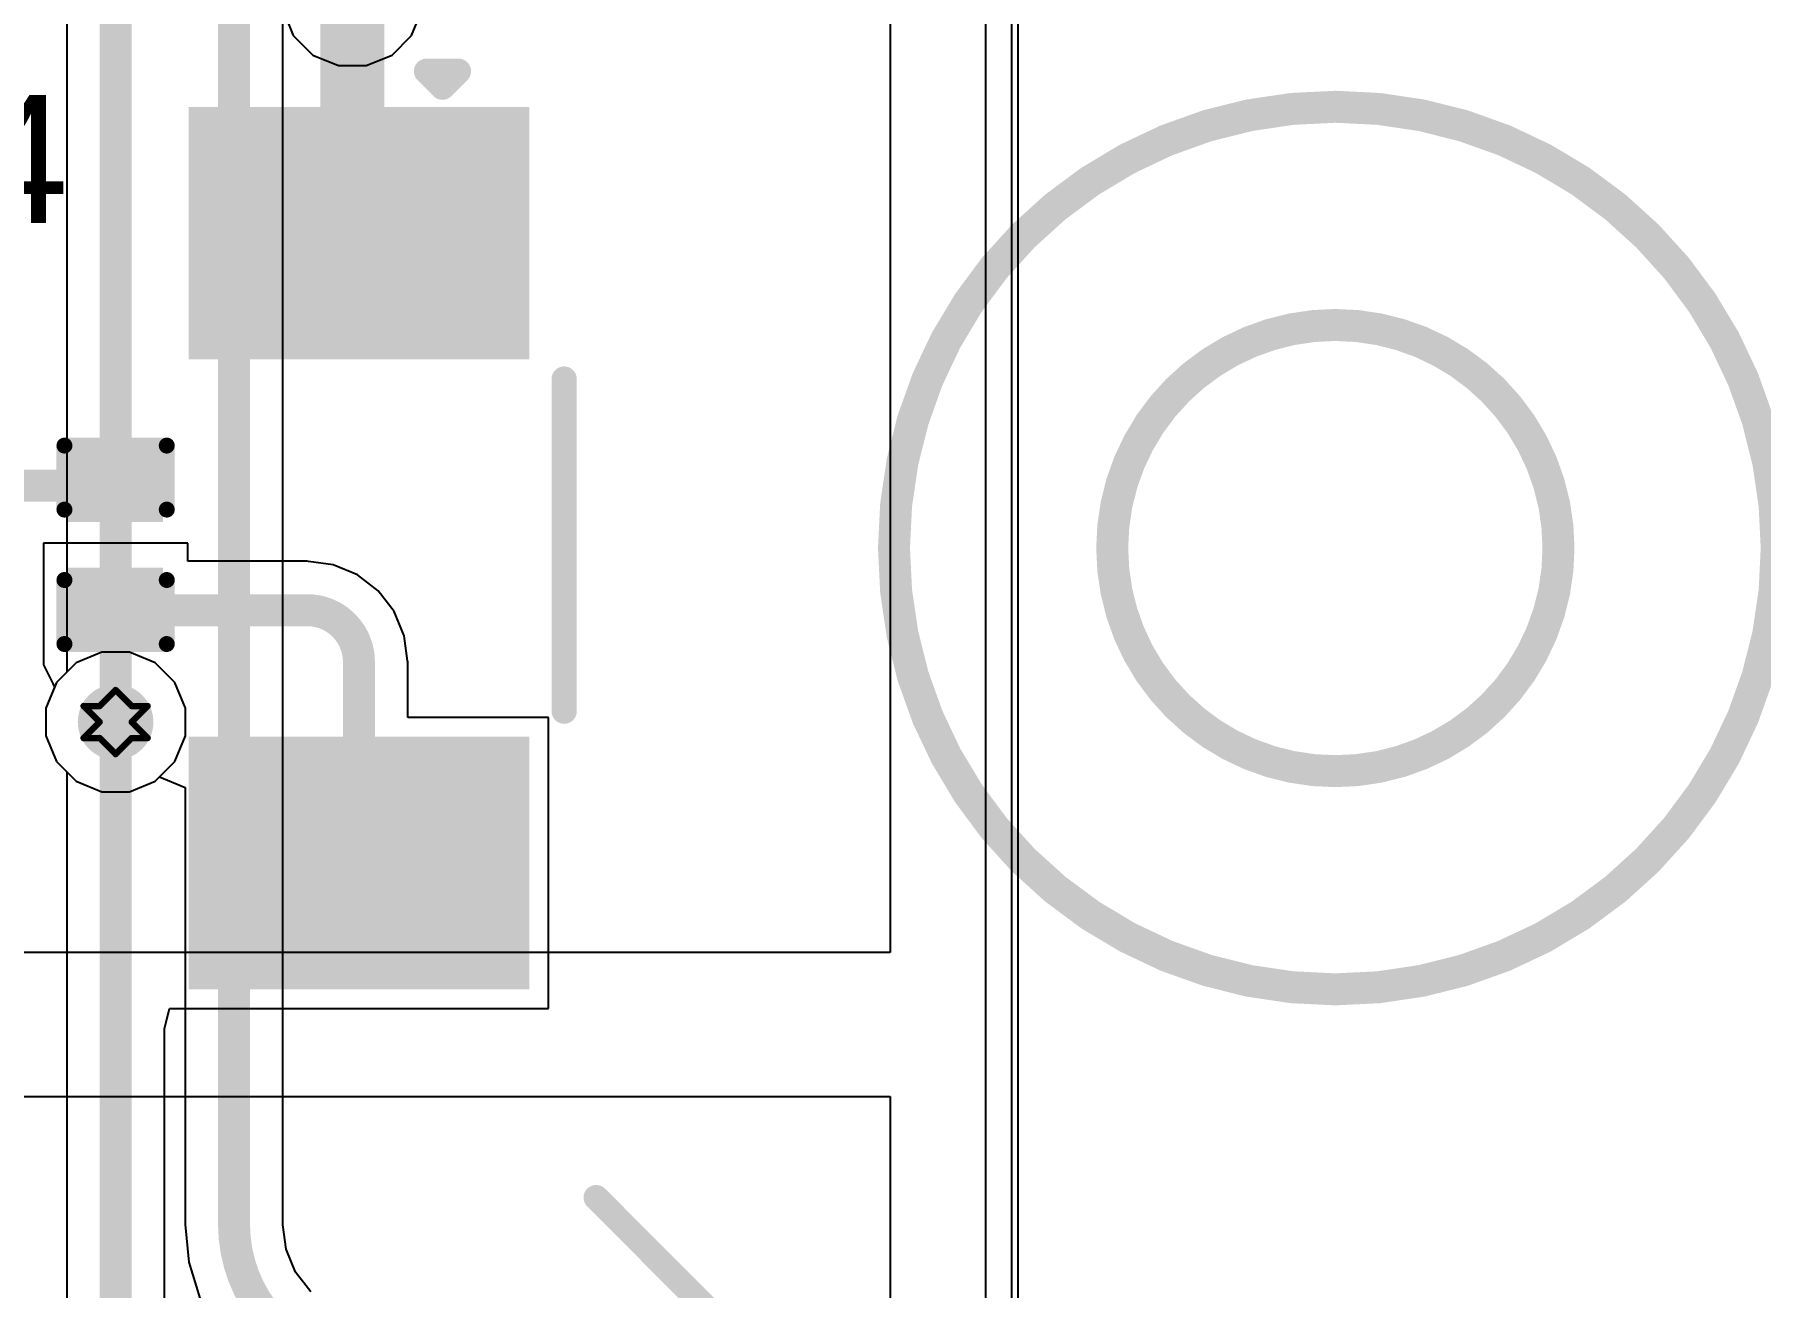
# Model space of a CAD drawing. Header units: inches. Extents: x 24 to 500, y 68 to 269.
# Drawn here: x 365.7 to 379.4, y 145.42 to 155.37 of the extents above; entities that cross this region are included whole.
import ezdxf

# ---------------------------------------------------------------- set-up
doc = ezdxf.new("R2010")
doc.units = ezdxf.units.IN
for name, color, linetype in [('Bottom Layer', 5, 'Continuous'), ('Drill Drawing', 1, 'Continuous'), ('Layer 1', 16, 'Continuous'), ('Layer 2', 76, 'Continuous'), ('Top Layer', 1, 'Continuous'), ('Top Overlay', 2, 'Continuous'), ('Top Paste', 8, 'Continuous'), ('Top Solder', 216, 'Continuous'), ('Via Holes', 16, 'Continuous')]:
    doc.layers.add(name, color=color, linetype=linetype)
doc.styles.add('Arial', font='', dxfattribs={"height": 0.2})
doc.styles.get('Arial').set_extended_font_data('Arial')

# ---------------------------------------------------------------- blocks, each defined once
blk = doc.blocks.new('TL3300CF160Q__79')
at = {"layer": 'Top Layer'}
for points in [[(-6.5, 1.6), (-9, 1.6), (-9, 3.4), (-6.5, 3.4)], [(-6.5, -3.4), (-9, -3.4), (-9, -1.6), (-6.5, -1.6)]]:
    blk.add_hatch(color=1, dxfattribs=at).paths.add_polyline_path(points)
at = {"layer": 'Top Paste'}
for points in [[(-6.5, 1.6), (-9, 1.6), (-9, 3.4), (-6.5, 3.4)], [(-6.5, -3.4), (-9, -3.4), (-9, -1.6), (-6.5, -1.6)]]:
    blk.add_hatch(color=8, dxfattribs=at).paths.add_polyline_path(points)
at = {"layer": 'Top Solder'}
for points in [[(-6.398, 1.498), (-9.102, 1.498), (-9.102, 3.502), (-6.398, 3.502)], [(-6.398, -3.502), (-9.102, -3.502), (-9.102, -1.498), (-6.398, -1.498)]]:
    blk.add_hatch(color=216, dxfattribs=at).paths.add_polyline_path(points)
at = {"layer": 'Top Overlay'}
for points in [[(-7.214, 3.785, 0.2, 0.2, 0), (-7.087, 3.658, 0.2, 0.2, 0)], [(-7.214, 3.785, 0.2, 0.2, 0), (-6.96, 3.785, 0.2, 0.2, 0)], [(-7.087, 3.658, 0.2, 0.2, 0), (-6.96, 3.785, 0.2, 0.2, 0)], [(-6.121, -1.295, 0.2, 0.2, 0), (-6.121, 1.342, 0.2, 0.2, 0)], [(-5.867, -5.156, 0.2, 0.2, 0), (-4.953, -6.071, 0.2, 0.2, 0)]]:
    blk.add_lwpolyline(points, format="xyseb", dxfattribs=at)
for points in [[(-7.264, 3.785, 0.1, 0.1, 1), (-7.164, 3.785, 0.1, 0.1, 1)], [(-7.264, 3.785, 0.1, 0.1, 1), (-7.164, 3.785, 0.1, 0.1, 1)], [(-7.01, 3.785, 0.1, 0.1, 1), (-6.91, 3.785, 0.1, 0.1, 1)], [(-7.01, 3.785, 0.1, 0.1, 1), (-6.91, 3.785, 0.1, 0.1, 1)], [(-7.137, 3.658, 0.1, 0.1, 1), (-7.037, 3.658, 0.1, 0.1, 1)], [(-7.137, 3.658, 0.1, 0.1, 1), (-7.037, 3.658, 0.1, 0.1, 1)], [(3.503, 0, 0.254, 0.254, 1), (-3.503, 0, 0.254, 0.254, 1)], [(1.771, 0, 0.254, 0.254, 1), (-1.771, 0, 0.254, 0.254, 1)], [(-6.171, 1.342, 0.1, 0.1, 1), (-6.071, 1.342, 0.1, 0.1, 1)], [(-3.567, 0, 0.127, 0.127, 1), (-3.44, 0, 0.127, 0.127, 1)], [(-1.834, 0, 0.127, 0.127, 1), (-1.707, 0, 0.127, 0.127, 1)], [(1.707, 0, 0.127, 0.127, 1), (1.834, 0, 0.127, 0.127, 1)], [(-6.171, -1.295, 0.1, 0.1, 1), (-6.071, -1.295, 0.1, 0.1, 1)], [(-5.917, -5.156, 0.1, 0.1, 1), (-5.817, -5.156, 0.1, 0.1, 1)]]:
    blk.add_lwpolyline(points, format="xyseb", close=True, dxfattribs=at)
blk = doc.blocks.new('C___0402_237')
at = {"layer": 'Top Layer'}
for points in [[(-0.699, -0.318), (-0.699, 0.317), (-0.241, 0.317), (-0.241, -0.318)], [(0.241, -0.318), (0.241, 0.317), (0.698, 0.317), (0.698, -0.318)]]:
    blk.add_hatch(color=1, dxfattribs=at).paths.add_polyline_path(points)
at = {"layer": 'Top Paste'}
for points in [[(-0.699, -0.318), (-0.699, 0.317), (-0.241, 0.317), (-0.241, -0.318)], [(0.241, -0.318), (0.241, 0.317), (0.698, 0.317), (0.698, -0.318)]]:
    blk.add_hatch(color=8, dxfattribs=at).paths.add_polyline_path(points)
at = {"layer": 'Top Solder'}
for points in [[(-0.759, -0.377), (-0.759, 0.377), (-0.181, 0.377), (-0.181, -0.377)], [(0.181, -0.377), (0.181, 0.377), (0.758, 0.377), (0.758, -0.377)]]:
    blk.add_hatch(color=216, dxfattribs=at).paths.add_polyline_path(points)
at = {"layer": 'Top Overlay'}
for points in [[(-0.787, -0.406, 0.127, 0.127, 0), (-0.787, 0.406, 0.127, 0.127, 0)], [(-0.279, 0.406, 0.127, 0.127, 0), (-0.787, 0.406, 0.127, 0.127, 0)], [(0.787, 0.406, 0.127, 0.127, 0), (0.279, 0.406, 0.127, 0.127, 0)], [(0.787, -0.406, 0.127, 0.127, 0), (0.787, 0.406, 0.127, 0.127, 0)], [(-0.787, -0.406, 0.127, 0.127, 0), (-0.279, -0.406, 0.127, 0.127, 0)], [(0.787, -0.406, 0.127, 0.127, 0), (0.279, -0.406, 0.127, 0.127, 0)]]:
    blk.add_lwpolyline(points, format="xyseb", dxfattribs=at)
for points in [[(-0.819, 0.406, 0.0635, 0.0635, 1), (-0.756, 0.406, 0.0635, 0.0635, 1)], [(-0.819, 0.406, 0.0635, 0.0635, 1), (-0.756, 0.406, 0.0635, 0.0635, 1)], [(-0.311, 0.406, 0.0635, 0.0635, 1), (-0.248, 0.406, 0.0635, 0.0635, 1)], [(0.248, 0.406, 0.0635, 0.0635, 1), (0.311, 0.406, 0.0635, 0.0635, 1)], [(0.756, 0.406, 0.0635, 0.0635, 1), (0.819, 0.406, 0.0635, 0.0635, 1)], [(0.756, 0.406, 0.0635, 0.0635, 1), (0.819, 0.406, 0.0635, 0.0635, 1)], [(-0.819, -0.406, 0.0635, 0.0635, 1), (-0.756, -0.406, 0.0635, 0.0635, 1)], [(-0.819, -0.406, 0.0635, 0.0635, 1), (-0.756, -0.406, 0.0635, 0.0635, 1)], [(-0.311, -0.406, 0.0635, 0.0635, 1), (-0.248, -0.406, 0.0635, 0.0635, 1)], [(0.248, -0.406, 0.0635, 0.0635, 1), (0.311, -0.406, 0.0635, 0.0635, 1)], [(0.756, -0.406, 0.0635, 0.0635, 1), (0.819, -0.406, 0.0635, 0.0635, 1)], [(0.756, -0.406, 0.0635, 0.0635, 1), (0.819, -0.406, 0.0635, 0.0635, 1)]]:
    blk.add_lwpolyline(points, format="xyseb", close=True, dxfattribs=at)

msp = doc.modelspace()

# ---------------------------------------------------------------- hatches: boundary and pattern name
at = {"layer": 'Bottom Layer'}
h = msp.add_hatch(color=5, dxfattribs=at)
edge = h.paths.add_edge_path()
edge.add_arc((366.344, 149.912), 0.3, 0, 360)
at = {"layer": 'Layer 1'}
h = msp.add_hatch(color=16, dxfattribs=at)
edge = h.paths.add_edge_path()
edge.add_arc((366.344, 149.912), 0.3, 0, 360)
at = {"layer": 'Layer 2'}
h = msp.add_hatch(color=76, dxfattribs=at)
edge = h.paths.add_edge_path()
edge.add_arc((366.344, 149.912), 0.3, 0, 360)
at = {"layer": 'Top Layer'}
h = msp.add_hatch(color=1, dxfattribs=at)
edge = h.paths.add_edge_path()
edge.add_arc((366.344, 149.912), 0.3, 0, 360)
at = {"layer": 'Via Holes'}
h = msp.add_hatch(color=7, dxfattribs=at)
edge = h.paths.add_edge_path()
edge.add_arc((366.344, 149.912), 0.15, 0, 360)

# ---------------------------------------------------------------- linework, layer by layer
at = {"layer": 'Bottom Layer'}
for p, q in [((367.672, 145.924), (367.672, 163.402)), ((365.956, 159.295), (365.956, 150.307)), ((373.507, 145.168), (373.507, 156.116)), ((373.248, 155.69), (373.248, 145.168)), ((365.956, 150.307), (365.875, 150.226)), ((365.875, 150.226), (365.79, 150.022)), ((365.79, 150.022), (365.79, 149.802)), ((365.79, 149.802), (365.875, 149.598)), ((365.875, 149.598), (366.03, 149.442)), ((366.658, 149.442), (366.693, 149.477)), ((366.693, 149.477), (366.896, 149.393)), ((366.03, 149.442), (366.234, 149.358)), ((366.234, 149.358), (366.454, 149.358)), ((366.454, 149.358), (366.658, 149.442)), ((366.896, 149.393), (366.896, 145.924)), ((366.896, 145.924), (366.896, 145.923)), ((366.896, 145.923), (366.925, 145.625)), ((367.672, 145.92), (367.672, 145.924)), ((367.697, 145.728), (367.672, 145.92)), ((366.925, 145.625), (367.012, 145.338)), ((367.773, 145.546), (367.697, 145.728)), ((367.893, 145.389), (367.773, 145.546))]:
    msp.add_line(p, q, dxfattribs=at)
for points in [[(367.284, 145.924, 0.254, 0.254, 0), (367.284, 163.402, 0.254, 0.254, 0)], [(366.344, 149.912, 0.254, 0.254, 0), (366.344, 159.69, 0.254, 0.254, 0)], [(368.428, 144.78, 0.254, 0.254, -0.414214), (367.284, 145.924, 0.254, 0.254, 0)]]:
    msp.add_lwpolyline(points, format="xyseb", dxfattribs=at)
for points in [[(366.281, 149.912, 0.127, 0.127, 1), (366.408, 149.912, 0.127, 0.127, 1)], [(367.221, 145.924, 0.127, 0.127, 1), (367.348, 145.924, 0.127, 0.127, 1)], [(367.221, 145.924, 0.127, 0.127, 1), (367.348, 145.924, 0.127, 0.127, 1)]]:
    msp.add_lwpolyline(points, format="xyseb", close=True, dxfattribs=at)
at = {"layer": 'Drill Drawing'}
for points in [[(366.217, 150.039, 0.0508, 0.0508, 0), (366.344, 150.166, 0.0508, 0.0508, 0)], [(366.344, 150.166, 0.0508, 0.0508, 0), (366.471, 150.039, 0.0508, 0.0508, 0)], [(366.09, 150.039, 0.0508, 0.0508, 0), (366.217, 149.912, 0.0508, 0.0508, 0)], [(366.09, 150.039, 0.0508, 0.0508, 0), (366.217, 150.039, 0.0508, 0.0508, 0)], [(366.471, 150.039, 0.0508, 0.0508, 0), (366.598, 150.039, 0.0508, 0.0508, 0)], [(366.471, 149.912, 0.0508, 0.0508, 0), (366.598, 150.039, 0.0508, 0.0508, 0)], [(366.09, 149.785, 0.0508, 0.0508, 0), (366.217, 149.912, 0.0508, 0.0508, 0)], [(366.471, 149.912, 0.0508, 0.0508, 0), (366.598, 149.785, 0.0508, 0.0508, 0)], [(366.09, 149.785, 0.0508, 0.0508, 0), (366.217, 149.785, 0.0508, 0.0508, 0)], [(366.217, 149.785, 0.0508, 0.0508, 0), (366.344, 149.658, 0.0508, 0.0508, 0)], [(366.344, 149.658, 0.0508, 0.0508, 0), (366.471, 149.785, 0.0508, 0.0508, 0)], [(366.471, 149.785, 0.0508, 0.0508, 0), (366.598, 149.785, 0.0508, 0.0508, 0)]]:
    msp.add_lwpolyline(points, format="xyseb", dxfattribs=at)
for points in [[(366.331, 150.166, 0.0254, 0.0254, 1), (366.357, 150.166, 0.0254, 0.0254, 1)], [(366.331, 150.166, 0.0254, 0.0254, 1), (366.357, 150.166, 0.0254, 0.0254, 1)], [(366.077, 150.039, 0.0254, 0.0254, 1), (366.103, 150.039, 0.0254, 0.0254, 1)], [(366.077, 150.039, 0.0254, 0.0254, 1), (366.103, 150.039, 0.0254, 0.0254, 1)], [(366.204, 150.039, 0.0254, 0.0254, 1), (366.23, 150.039, 0.0254, 0.0254, 1)], [(366.204, 150.039, 0.0254, 0.0254, 1), (366.23, 150.039, 0.0254, 0.0254, 1)], [(366.459, 150.039, 0.0254, 0.0254, 1), (366.484, 150.039, 0.0254, 0.0254, 1)], [(366.459, 150.039, 0.0254, 0.0254, 1), (366.484, 150.039, 0.0254, 0.0254, 1)], [(366.586, 150.039, 0.0254, 0.0254, 1), (366.611, 150.039, 0.0254, 0.0254, 1)], [(366.586, 150.039, 0.0254, 0.0254, 1), (366.611, 150.039, 0.0254, 0.0254, 1)], [(366.204, 149.912, 0.0254, 0.0254, 1), (366.23, 149.912, 0.0254, 0.0254, 1)], [(366.204, 149.912, 0.0254, 0.0254, 1), (366.23, 149.912, 0.0254, 0.0254, 1)], [(366.459, 149.912, 0.0254, 0.0254, 1), (366.484, 149.912, 0.0254, 0.0254, 1)], [(366.459, 149.912, 0.0254, 0.0254, 1), (366.484, 149.912, 0.0254, 0.0254, 1)], [(366.077, 149.785, 0.0254, 0.0254, 1), (366.103, 149.785, 0.0254, 0.0254, 1)], [(366.077, 149.785, 0.0254, 0.0254, 1), (366.103, 149.785, 0.0254, 0.0254, 1)], [(366.204, 149.785, 0.0254, 0.0254, 1), (366.23, 149.785, 0.0254, 0.0254, 1)], [(366.204, 149.785, 0.0254, 0.0254, 1), (366.23, 149.785, 0.0254, 0.0254, 1)], [(366.459, 149.785, 0.0254, 0.0254, 1), (366.484, 149.785, 0.0254, 0.0254, 1)], [(366.459, 149.785, 0.0254, 0.0254, 1), (366.484, 149.785, 0.0254, 0.0254, 1)], [(366.586, 149.785, 0.0254, 0.0254, 1), (366.611, 149.785, 0.0254, 0.0254, 1)], [(366.586, 149.785, 0.0254, 0.0254, 1), (366.611, 149.785, 0.0254, 0.0254, 1)], [(366.331, 149.658, 0.0254, 0.0254, 1), (366.357, 149.658, 0.0254, 0.0254, 1)], [(366.331, 149.658, 0.0254, 0.0254, 1), (366.357, 149.658, 0.0254, 0.0254, 1)]]:
    msp.add_lwpolyline(points, format="xyseb", close=True, dxfattribs=at)
at = {"layer": 'Layer 1'}
for p, q in [((366.234, 150.466), (366.03, 150.381)), ((366.454, 150.466), (366.234, 150.466)), ((366.658, 150.381), (366.454, 150.466)), ((366.03, 150.381), (365.875, 150.226)), ((366.814, 150.226), (366.658, 150.381)), ((365.875, 150.226), (365.79, 150.022)), ((366.898, 150.022), (366.814, 150.226)), ((365.79, 150.022), (365.79, 149.802)), ((366.898, 149.802), (366.898, 150.022)), ((365.79, 149.802), (365.875, 149.598)), ((366.814, 149.598), (366.898, 149.802)), ((365.875, 149.598), (366.03, 149.442)), ((366.658, 149.442), (366.814, 149.598)), ((366.03, 149.442), (366.234, 149.358)), ((366.234, 149.358), (366.454, 149.358)), ((366.454, 149.358), (366.658, 149.442))]:
    msp.add_line(p, q, dxfattribs=at)
at = {"layer": 'Layer 2'}
for p, q in [((372.491, 156.116), (372.491, 148.082)), ((373.456, 142.603), (373.456, 156.011)), ((367.67, 155.566), (367.754, 155.363)), ((368.693, 155.363), (368.778, 155.566)), ((367.754, 155.363), (367.91, 155.207)), ((368.538, 155.207), (368.693, 155.363)), ((367.91, 155.207), (368.114, 155.123)), ((368.334, 155.123), (368.538, 155.207)), ((368.114, 155.123), (368.334, 155.123)), ((366.234, 150.466), (366.03, 150.381)), ((366.454, 150.466), (366.234, 150.466)), ((366.658, 150.381), (366.454, 150.466)), ((366.03, 150.381), (365.875, 150.226)), ((366.814, 150.226), (366.658, 150.381)), ((365.875, 150.226), (365.79, 150.022)), ((366.898, 150.022), (366.814, 150.226)), ((365.79, 150.022), (365.79, 149.802)), ((366.898, 149.802), (366.898, 150.022)), ((365.79, 149.802), (365.875, 149.598)), ((366.814, 149.598), (366.898, 149.802)), ((365.875, 149.598), (366.03, 149.442)), ((366.658, 149.442), (366.814, 149.598)), ((366.03, 149.442), (366.234, 149.358)), ((366.234, 149.358), (366.454, 149.358)), ((366.454, 149.358), (366.658, 149.442)), ((372.491, 148.082), (363.695, 148.082)), ((360.807, 146.939), (372.491, 146.939)), ((372.491, 146.939), (372.491, 142.603))]:
    msp.add_line(p, q, dxfattribs=at)
at = {"layer": 'Top Layer'}
for p, q in [((366.916, 151.331), (365.773, 151.331)), ((365.773, 151.331), (365.773, 150.366)), ((366.916, 151.188), (366.916, 151.331)), ((367.865, 151.188), (366.916, 151.188)), ((367.874, 151.186), (367.865, 151.188)), ((368.071, 151.16), (367.874, 151.186)), ((368.264, 151.081), (368.071, 151.16)), ((368.429, 150.954), (368.264, 151.081)), ((368.556, 150.789), (368.429, 150.954)), ((368.635, 150.596), (368.556, 150.789)), ((368.661, 150.399), (368.635, 150.596)), ((365.773, 150.366), (365.773, 150.366)), ((365.773, 150.366), (365.846, 150.219)), ((368.663, 150.39), (368.661, 150.399)), ((368.663, 149.947), (368.663, 150.39)), ((365.859, 150.188), (365.79, 150.022)), ((365.846, 150.219), (365.859, 150.188)), ((365.79, 150.022), (365.79, 149.802)), ((369.779, 149.947), (368.663, 149.947)), ((369.779, 147.639), (369.779, 149.947)), ((365.79, 149.802), (365.875, 149.598)), ((365.875, 149.598), (365.956, 149.517)), ((365.956, 149.517), (365.956, 142.469)), ((366.733, 147.477), (366.771, 147.639)), ((366.771, 147.639), (369.779, 147.639)), ((366.733, 142.469), (366.733, 147.477))]:
    msp.add_line(p, q, dxfattribs=at)
for points in [[(368.224, 153.844, 0.508, 0.508, 0), (368.224, 155.677, 0.508, 0.508, 0)], [(368.275, 153.793, 0.254, 0.254, -0.414214), (368.224, 153.844, 0.254, 0.254, 0)], [(365.074, 151.789, 0.254, 0.254, 0), (366.344, 151.789, 0.254, 0.254, 0)], [(366.344, 150.8, 0.254, 0.254, 0), (366.344, 150.849, 0.254, 0.254, 0)], [(366.393, 150.8, 0.254, 0.254, -0.414214), (366.344, 150.849, 0.254, 0.254, 0)], [(366.344, 149.912, 0.254, 0.254, 0), (366.344, 150.8, 0.254, 0.254, 0)], [(366.393, 150.8, 0.254, 0.254, 0), (367.865, 150.8, 0.254, 0.254, 0)], [(367.865, 150.8, 0.254, 0.254, -0.414214), (368.275, 150.39, 0.254, 0.254, 0)], [(368.275, 148.793, 0.254, 0.254, 0), (368.275, 150.39, 0.254, 0.254, 0)], [(366.344, 142.469, 0.254, 0.254, 0), (366.344, 149.912, 0.254, 0.254, 0)]]:
    msp.add_lwpolyline(points, format="xyseb", dxfattribs=at)
for points in [[(368.097, 153.844, 0.254, 0.254, 1), (368.351, 153.844, 0.254, 0.254, 1)], [(368.16, 153.844, 0.127, 0.127, 1), (368.287, 153.844, 0.127, 0.127, 1)], [(368.211, 153.793, 0.127, 0.127, 1), (368.338, 153.793, 0.127, 0.127, 1)], [(366.281, 151.789, 0.127, 0.127, 1), (366.408, 151.789, 0.127, 0.127, 1)], [(366.281, 150.849, 0.127, 0.127, 1), (366.408, 150.849, 0.127, 0.127, 1)], [(366.281, 150.849, 0.127, 0.127, 1), (366.408, 150.849, 0.127, 0.127, 1)], [(366.281, 150.8, 0.127, 0.127, 1), (366.408, 150.8, 0.127, 0.127, 1)], [(366.281, 150.8, 0.127, 0.127, 1), (366.408, 150.8, 0.127, 0.127, 1)], [(366.33, 150.8, 0.127, 0.127, 1), (366.457, 150.8, 0.127, 0.127, 1)], [(366.33, 150.8, 0.127, 0.127, 1), (366.457, 150.8, 0.127, 0.127, 1)], [(367.801, 150.8, 0.127, 0.127, 1), (367.928, 150.8, 0.127, 0.127, 1)], [(367.801, 150.8, 0.127, 0.127, 1), (367.928, 150.8, 0.127, 0.127, 1)], [(368.211, 150.39, 0.127, 0.127, 1), (368.338, 150.39, 0.127, 0.127, 1)], [(368.211, 150.39, 0.127, 0.127, 1), (368.338, 150.39, 0.127, 0.127, 1)], [(366.281, 149.912, 0.127, 0.127, 1), (366.408, 149.912, 0.127, 0.127, 1)], [(366.281, 149.912, 0.127, 0.127, 1), (366.408, 149.912, 0.127, 0.127, 1)], [(368.211, 148.793, 0.127, 0.127, 1), (368.338, 148.793, 0.127, 0.127, 1)]]:
    msp.add_lwpolyline(points, format="xyseb", close=True, dxfattribs=at)

# ---------------------------------------------------------------- block references
msp.add_blockref('TL3300CF160Q__79', (376.025, 151.293))
at = {"rotation": 270}
msp.add_blockref('C___0402_237', (366.344, 151.319), dxfattribs=at)

# ---------------------------------------------------------------- texts
at = {"layer": 'Top Overlay', "style": 'Arial'}
msp.add_text('R104', height=1.016, dxfattribs=at).set_placement((362.577, 153.873))

doc.saveas('drawing.dxf')
